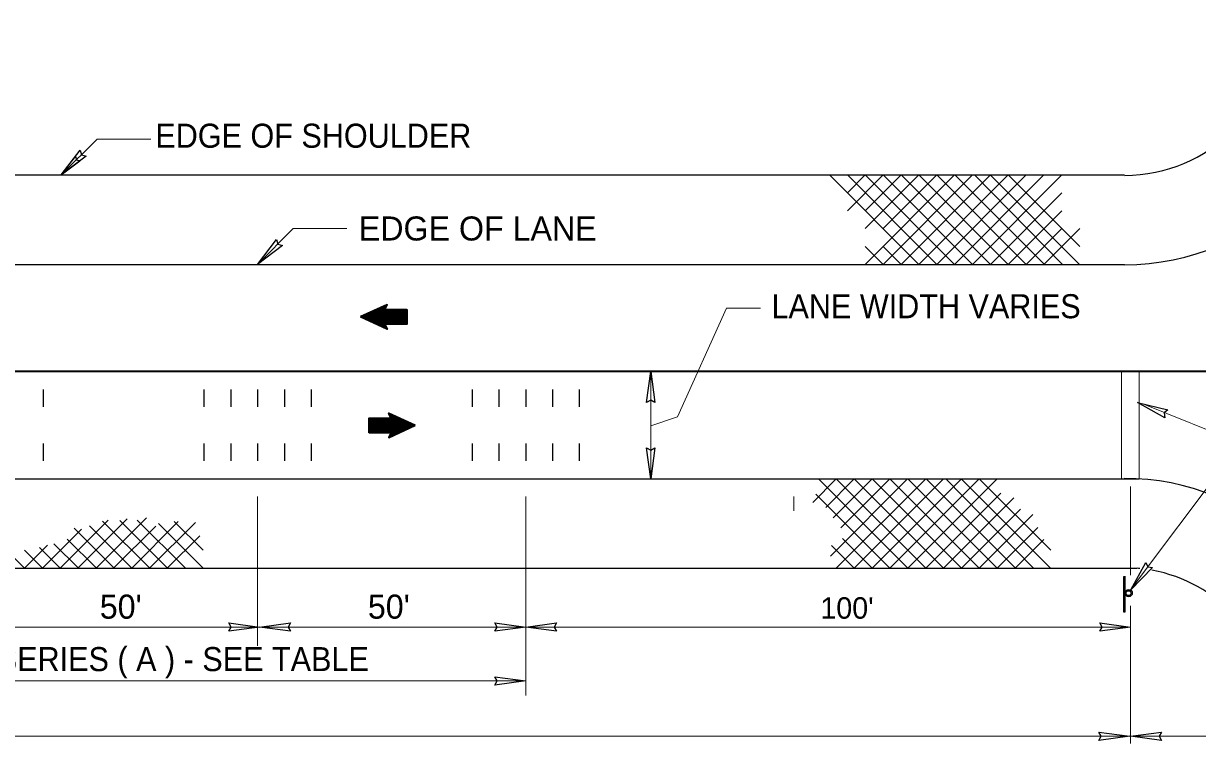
# Model space of a CAD drawing. Extents: x 2935 to 3309, y -322 to -44.
# Drawn here: x 3118.6 to 3183.7, y -241.6 to -201.8 of the extents above; entities that cross this region are included whole.
import ezdxf

# ---------------------------------------------------------------- set-up
doc = ezdxf.new("R2010")
doc.units = 0
doc.header["$LTSCALE"] = 0.54
doc.layers.add('1', color=7, linetype='Continuous', lineweight=25)

msp = doc.modelspace()

# ---------------------------------------------------------------- linework, layer by layer
at = {"layer": '1'}
for p, q in [((3120.7433, -210.1462), (3121.5223, -209.1189)), ((3120.7433, -210.1462), (3121.7705, -209.3671)), ((3023.52, -210.1462), (3179.6282, -210.1462)), ((3073.8581, -215.0962), (3179.6282, -215.0962)), ((3139.8834, -217.8389), (3137.7135, -217.8389)), ((3139.8835, -217.8279), (3137.7375, -217.8279)), ((3139.8836, -217.8168), (3137.7616, -217.8168)), ((3139.8837, -217.8057), (3137.7856, -217.8057)), ((3139.8838, -217.7946), (3137.8096, -217.7946)), ((3139.8839, -217.7837), (3137.8336, -217.7837)), ((3139.884, -217.7712), (3137.8607, -217.7712)), ((3139.8841, -217.7601), (3137.8847, -217.7601)), ((3139.8841, -217.7491), (3137.9088, -217.7491)), ((3139.8843, -217.7381), (3137.9328, -217.7381)), ((3139.8843, -217.7256), (3137.9598, -217.7256)), ((3139.8844, -217.7132), (3137.9868, -217.7132)), ((3139.8846, -217.6993), (3138.0168, -217.6993)), ((3139.8848, -217.6856), (3138.0469, -217.6856)), ((3139.8848, -217.6744), (3138.0709, -217.6744)), ((3139.8848, -217.6634), (3138.095, -217.6634)), ((3139.885, -217.6524), (3138.119, -217.6524)), ((3139.8851, -217.6413), (3138.1431, -217.6413)), ((3139.8852, -217.6302), (3138.1671, -217.6302)), ((3138.637, -217.6178), (3138.1942, -217.6178)), ((3138.6428, -217.6067), (3138.2181, -217.6067)), ((3138.6487, -217.5957), (3138.2423, -217.5957)), ((3138.6544, -217.5846), (3138.2662, -217.5846)), ((3138.661, -217.5722), (3138.2933, -217.5722)), ((3138.6675, -217.5597), (3138.3203, -217.5597)), ((3138.6748, -217.5459), (3138.3503, -217.5459)), ((3138.682, -217.5321), (3138.3803, -217.5321)), ((3138.6878, -217.521), (3138.4043, -217.521)), ((3138.6938, -217.51), (3138.4284, -217.51)), ((3138.6994, -217.4989), (3138.4524, -217.4989)), ((3138.7053, -217.4879), (3138.4764, -217.4879)), ((3138.7111, -217.4769), (3138.5004, -217.4769)), ((3138.7177, -217.4643), (3138.5275, -217.4643)), ((3138.7234, -217.4533), (3138.5515, -217.4533)), ((3138.7293, -217.4423), (3138.5755, -217.4423)), ((3138.735, -217.4312), (3138.5995, -217.4312)), ((3138.7415, -217.4187), (3138.6267, -217.4187)), ((3138.748, -217.4064), (3138.6536, -217.4064)), ((3138.7553, -217.3925), (3138.6838, -217.3925)), ((3138.7626, -217.3787), (3138.7137, -217.3787)), ((3138.7684, -217.3677), (3138.7378, -217.3677)), ((3138.7742, -217.3566), (3138.7618, -217.3566)), ((3139.8853, -217.6178), (3138.8799, -217.6178)), ((3139.882, -218.0061), (3137.3501, -218.0061)), ((3139.8818, -218.02), (3137.3599, -218.02)), ((3139.8821, -217.9923), (3137.38, -217.9923)), ((3139.8818, -218.0324), (3137.3864, -218.0324)), ((3139.8822, -217.9812), (3137.4041, -217.9812)), ((3139.8817, -218.0448), (3137.413, -218.0448)), ((3139.8823, -217.9701), (3137.4283, -217.9701)), ((3139.8816, -218.0559), (3137.4365, -218.0559)), ((3139.8823, -217.9592), (3137.4522, -217.9592)), ((3139.8814, -218.067), (3137.4601, -218.067)), ((3139.8825, -217.9481), (3137.4763, -217.9481)), ((3139.8813, -218.0779), (3137.4836, -218.0779)), ((3139.8825, -217.937), (3137.5003, -217.937)), ((3139.8813, -218.0904), (3137.5102, -218.0904)), ((3139.8827, -217.9246), (3137.5273, -217.9246)), ((3139.8811, -218.1015), (3137.5337, -218.1015)), ((3139.8828, -217.9136), (3137.5513, -217.9136)), ((3139.8811, -218.1125), (3137.5573, -218.1125)), ((3139.8829, -217.9024), (3137.5753, -217.9024)), ((3139.881, -218.1236), (3137.5808, -218.1236)), ((3139.8829, -217.8915), (3137.5993, -217.8915)), ((3139.8809, -218.1347), (3137.6044, -218.1347)), ((3139.8831, -217.879), (3137.6264, -217.879)), ((3139.8808, -218.1457), (3137.628, -218.1457)), ((3139.8833, -217.8666), (3137.6534, -217.8666)), ((3139.8807, -218.1595), (3137.6573, -218.1595)), ((3139.8833, -217.8527), (3137.6835, -217.8527)), ((3139.8805, -218.1733), (3137.6869, -218.1733)), ((3139.8804, -218.1858), (3137.7133, -218.1858)), ((3139.8803, -218.1982), (3137.7399, -218.1982)), ((3139.8803, -218.2092), (3137.7634, -218.2092)), ((3139.8802, -218.2203), (3137.787, -218.2203)), ((3139.88, -218.2314), (3137.8105, -218.2314)), ((3139.8799, -218.2437), (3137.8371, -218.2437)), ((3139.8798, -218.2548), (3137.8606, -218.2548)), ((3139.8798, -218.2659), (3137.8842, -218.2659)), ((3139.8796, -218.277), (3137.9078, -218.277)), ((3139.8796, -218.288), (3137.9313, -218.288)), ((3139.8795, -218.2991), (3137.9549, -218.2991)), ((3139.8793, -218.3129), (3137.9843, -218.3129)), ((3139.8793, -218.3267), (3138.0138, -218.3267)), ((3139.8791, -218.3391), (3138.0403, -218.3391)), ((3139.879, -218.3516), (3138.0668, -218.3516)), ((3139.8789, -218.3627), (3138.0904, -218.3627)), ((3139.8788, -218.3737), (3138.114, -218.3737)), ((3139.8788, -218.3847), (3138.1375, -218.3847)), ((3139.8787, -218.3972), (3138.164, -218.3972)), ((3138.7911, -218.4082), (3138.1875, -218.4082)), ((3138.6608, -218.4192), (3138.2111, -218.4192)), ((3138.6653, -218.4303), (3138.2347, -218.4303)), ((3138.6696, -218.4414), (3138.2582, -218.4414)), ((3138.674, -218.4525), (3138.2818, -218.4525)), ((3138.6796, -218.4663), (3138.3113, -218.4663)), ((3138.6851, -218.4801), (3138.3408, -218.4801)), ((3138.6901, -218.4926), (3138.3673, -218.4926)), ((3138.6951, -218.505), (3138.3938, -218.505)), ((3138.6994, -218.5161), (3138.4173, -218.5161)), ((3138.7039, -218.5271), (3138.4409, -218.5271)), ((3138.7083, -218.5382), (3138.4644, -218.5382)), ((3138.7133, -218.5506), (3138.4909, -218.5506)), ((3138.7178, -218.5616), (3138.5145, -218.5616)), ((3138.7222, -218.5727), (3138.5381, -218.5727)), ((3138.7266, -218.5837), (3138.5616, -218.5837)), ((3138.731, -218.5947), (3138.5852, -218.5947)), ((3138.7354, -218.6058), (3138.6088, -218.6058)), ((3138.741, -218.6197), (3138.6383, -218.6197)), ((3138.7465, -218.6336), (3138.6677, -218.6336)), ((3138.7514, -218.646), (3138.6942, -218.646)), ((3138.7564, -218.6583), (3138.7208, -218.6583)), ((3138.7608, -218.6694), (3138.7442, -218.6694)), ((3119.7334, -222.0262), (3119.7334, -222.9857)), ((3128.6434, -222.0262), (3128.6434, -222.9857)), ((3130.1284, -222.0262), (3130.1284, -222.9857)), ((3131.6134, -222.0262), (3131.6134, -222.9857)), ((3133.0984, -222.0262), (3133.0984, -222.9857)), ((3134.5834, -222.0262), (3134.5834, -222.9857)), ((3143.4933, -222.0262), (3143.4933, -222.9857)), ((3144.9782, -222.0262), (3144.9782, -222.9857)), ((3146.4632, -222.0262), (3146.4632, -222.9857)), ((3147.9482, -222.0262), (3147.9482, -222.9857)), ((3149.4332, -222.0262), (3149.4332, -222.9857)), ((3137.7855, -223.6981), (3139.6509, -223.6981)), ((3137.7857, -223.6857), (3139.6245, -223.6857)), ((3137.7858, -223.6622), (3139.5743, -223.6622)), ((3137.7858, -223.6732), (3139.5979, -223.6732)), ((3137.786, -223.6511), (3139.5508, -223.6511)), ((3137.7861, -223.6401), (3139.5273, -223.6401)), ((3137.7862, -223.6276), (3139.5008, -223.6276)), ((3138.8738, -223.6166), (3139.4773, -223.6166)), ((3138.9039, -223.3554), (3138.9206, -223.3554)), ((3138.9083, -223.3664), (3138.9441, -223.3664)), ((3138.9134, -223.3788), (3138.9706, -223.3788)), ((3138.9183, -223.3912), (3138.9971, -223.3912)), ((3138.9238, -223.4051), (3139.0266, -223.4051)), ((3138.9293, -223.4189), (3139.056, -223.4189)), ((3138.9338, -223.43), (3139.0796, -223.43)), ((3138.9383, -223.4411), (3139.1033, -223.4411)), ((3138.9427, -223.4521), (3139.1267, -223.4521)), ((3138.9471, -223.4632), (3139.1503, -223.4632)), ((3138.9515, -223.4742), (3139.1738, -223.4742)), ((3138.9564, -223.4867), (3139.2003, -223.4867)), ((3138.9608, -223.4977), (3139.2239, -223.4977)), ((3138.9653, -223.5087), (3139.2474, -223.5087)), ((3138.9698, -223.5198), (3139.2711, -223.5198)), ((3138.9747, -223.5322), (3139.2975, -223.5322)), ((3138.9797, -223.5447), (3139.324, -223.5447)), ((3138.9852, -223.5585), (3139.3535, -223.5585)), ((3138.9908, -223.5723), (3139.383, -223.5723)), ((3138.9953, -223.5834), (3139.4066, -223.5834)), ((3138.9996, -223.5944), (3139.4302, -223.5944)), ((3139.0041, -223.6055), (3139.4537, -223.6055)), ((3137.78, -224.3503), (3139.5938, -224.3503)), ((3137.7801, -224.3392), (3139.6178, -224.3392)), ((3137.7803, -224.3117), (3139.678, -224.3117)), ((3137.7803, -224.3254), (3139.6479, -224.3254)), ((3137.7804, -224.2992), (3139.7049, -224.2992)), ((3137.7805, -224.2867), (3139.732, -224.2867)), ((3137.7807, -224.2647), (3139.7801, -224.2647)), ((3137.7807, -224.2757), (3139.756, -224.2757)), ((3137.7808, -224.2536), (3139.8041, -224.2536)), ((3137.7809, -224.2412), (3139.8312, -224.2412)), ((3137.781, -224.2302), (3139.8552, -224.2302)), ((3137.7811, -224.2191), (3139.8792, -224.2191)), ((3137.7812, -224.208), (3139.9032, -224.208)), ((3137.7813, -224.1858), (3139.9513, -224.1858)), ((3137.7813, -224.1969), (3139.9273, -224.1969)), ((3137.7816, -224.1582), (3140.0114, -224.1582)), ((3137.7816, -224.1721), (3139.9813, -224.1721)), ((3137.7818, -224.1223), (3140.0895, -224.1223)), ((3137.7818, -224.1333), (3140.0655, -224.1333)), ((3137.7818, -224.1458), (3140.0384, -224.1458)), ((3137.782, -224.1112), (3140.1135, -224.1112)), ((3137.7821, -224.1002), (3140.1375, -224.1002)), ((3137.7823, -224.0767), (3140.1885, -224.0767)), ((3137.7823, -224.0877), (3140.1645, -224.0877)), ((3137.7825, -224.0547), (3140.2365, -224.0547)), ((3137.7825, -224.0657), (3140.2126, -224.0657)), ((3137.7826, -224.0436), (3140.2607, -224.0436)), ((3137.7827, -224.0325), (3140.2848, -224.0325)), ((3137.7828, -224.0187), (3140.3147, -224.0187)), ((3137.7829, -224.0048), (3140.3048, -224.0048)), ((3137.7831, -223.9923), (3140.2784, -223.9923)), ((3137.7832, -223.98), (3140.2518, -223.98)), ((3137.7833, -223.9578), (3140.2047, -223.9578)), ((3137.7833, -223.9689), (3140.2283, -223.9689)), ((3137.7834, -223.9468), (3140.1812, -223.9468)), ((3137.7835, -223.9344), (3140.1547, -223.9344)), ((3137.7837, -223.9122), (3140.1075, -223.9122)), ((3137.7837, -223.9233), (3140.1311, -223.9233)), ((3137.7838, -223.9012), (3140.084, -223.9012)), ((3137.7839, -223.8902), (3140.0603, -223.8902)), ((3137.784, -223.8791), (3140.0368, -223.8791)), ((3137.7841, -223.8653), (3140.0074, -223.8653)), ((3137.7843, -223.839), (3139.9515, -223.839)), ((3137.7843, -223.8514), (3139.9778, -223.8514)), ((3137.7844, -223.8266), (3139.9248, -223.8266)), ((3137.7846, -223.8156), (3139.9013, -223.8156)), ((3137.7847, -223.8045), (3139.8778, -223.8045)), ((3137.7848, -223.781), (3139.8278, -223.781)), ((3137.7848, -223.7934), (3139.8543, -223.7934)), ((3137.7849, -223.7699), (3139.8042, -223.7699)), ((3137.785, -223.7589), (3139.7806, -223.7589)), ((3137.7852, -223.7367), (3139.7334, -223.7367)), ((3137.7852, -223.7478), (3139.7571, -223.7478)), ((3137.7853, -223.7257), (3139.7099, -223.7257)), ((3137.7855, -223.7118), (3139.6805, -223.7118)), ((3137.7795, -224.407), (3138.7848, -224.407)), ((3137.7796, -224.3946), (3139.4978, -224.3946)), ((3137.7797, -224.3835), (3139.5218, -224.3835)), ((3137.7798, -224.3724), (3139.5458, -224.3724)), ((3137.7799, -224.3613), (3139.5698, -224.3613)), ((3138.8906, -224.6682), (3138.903, -224.6682)), ((3138.8963, -224.6571), (3138.927, -224.6571)), ((3138.9023, -224.6461), (3138.9511, -224.6461)), ((3138.9094, -224.6322), (3138.981, -224.6322)), ((3138.9168, -224.6184), (3139.0112, -224.6184)), ((3138.9233, -224.606), (3139.0381, -224.606)), ((3138.9298, -224.5936), (3139.0653, -224.5936)), ((3138.9355, -224.5825), (3139.0893, -224.5825)), ((3138.9413, -224.5714), (3139.1133, -224.5714)), ((3138.9472, -224.5604), (3139.1373, -224.5604)), ((3138.9537, -224.5479), (3139.1643, -224.5479)), ((3138.9595, -224.5368), (3139.1883, -224.5368)), ((3138.9653, -224.5258), (3139.2123, -224.5258)), ((3138.9711, -224.5148), (3139.2363, -224.5148)), ((3138.9769, -224.5038), (3139.2604, -224.5038)), ((3138.9828, -224.4927), (3139.2846, -224.4927)), ((3138.99, -224.4789), (3139.3145, -224.4789)), ((3138.9973, -224.4651), (3139.3446, -224.4651)), ((3139.0038, -224.4527), (3139.3716, -224.4527)), ((3139.0103, -224.4402), (3139.3987, -224.4402)), ((3139.0162, -224.4291), (3139.4226, -224.4291)), ((3139.0219, -224.4181), (3139.4468, -224.4181)), ((3139.0278, -224.407), (3139.4707, -224.407)), ((3119.7334, -225.0196), (3119.7334, -225.9862)), ((3128.6434, -225.0196), (3128.6434, -225.9862)), ((3130.1284, -225.0196), (3130.1284, -225.9862)), ((3131.6134, -225.0196), (3131.6134, -225.9862)), ((3133.0984, -225.0196), (3133.0984, -225.9862)), ((3134.5834, -225.0196), (3134.5834, -225.9862)), ((3143.4933, -225.0196), (3143.4933, -225.9862)), ((3144.9782, -225.0196), (3144.9782, -225.9862)), ((3146.4632, -225.0196), (3146.4632, -225.9862)), ((3147.9482, -225.0196), (3147.9482, -225.9862)), ((3149.4332, -225.0196), (3149.4332, -225.9862)), ((3023.52, -226.9762), (3179.6282, -226.9762)), ((3023.52, -231.9262), (3180.3164, -231.9262)), ((3179.648, -232.3816), (3179.648, -234.3648))]:
    msp.add_line(p, q, dxfattribs=at)
at = {"layer": '1', "lineweight": 13}
for p, q in [((3120.7472, -210.1422), (3120.7433, -210.1462)), ((3168.2432, -215.0962), (3163.2932, -210.1462)), ((3166.2632, -210.1462), (3164.2832, -212.1262)), ((3165.2732, -210.1462), (3164.2832, -211.1362)), ((3169.2332, -215.0962), (3164.2832, -210.1462)), ((3168.2432, -210.1462), (3165.2732, -213.1162)), ((3167.2532, -210.1462), (3165.2732, -212.1262)), ((3165.2732, -210.1462), (3170.2232, -215.0962)), ((3165.2732, -215.0962), (3170.2232, -210.1462)), ((3166.2632, -210.1462), (3171.2132, -215.0962)), ((3166.2632, -213.1162), (3169.2332, -210.1462)), ((3166.2632, -215.0962), (3171.2132, -210.1462)), ((3167.2532, -215.0962), (3172.2032, -210.1462)), ((3167.2532, -210.1462), (3172.2032, -215.0962)), ((3168.2432, -215.0962), (3173.1932, -210.1462)), ((3168.2432, -210.1462), (3173.1932, -215.0962)), ((3169.2332, -215.0962), (3174.1832, -210.1462)), ((3169.2332, -210.1462), (3174.1832, -215.0962)), ((3170.2232, -215.0962), (3175.1732, -210.1462)), ((3170.243, -210.1462), (3175.193, -215.0962)), ((3171.2132, -215.0962), (3176.1632, -210.1462)), ((3171.332, -210.1462), (3176.2028, -215.0962)), ((3172.1834, -210.1462), (3177.1334, -215.0962)), ((3173.1932, -210.1462), (3177.1532, -214.1062)), ((3172.2032, -215.0962), (3176.1632, -211.1362)), ((3173.1932, -215.0962), (3176.1632, -212.1262)), ((3174.1832, -215.0962), (3176.1632, -213.1162)), ((3175.1732, -215.0962), (3177.1532, -213.1162)), ((3166.2632, -215.0962), (3165.2732, -214.1062)), ((3167.2532, -215.0962), (3166.2632, -214.1062)), ((3131.6173, -215.0922), (3131.6134, -215.0962)), ((3153.3932, -221.0362), (3153.3932, -226.9762)), ((3153.3932, -221.0417), (3153.3932, -221.0362)), ((3180.364, -222.7462), (3180.3588, -222.7441)), ((3186.0632, -224.9962), (3180.1232, -232.9162)), ((3153.3932, -226.9706), (3153.3932, -226.9762)), ((3163.6694, -226.9762), (3162.3626, -228.283)), ((3167.6294, -231.9262), (3162.6794, -226.9762)), ((3164.6594, -226.9762), (3163.0952, -228.5602)), ((3163.3427, -231.2628), (3167.6195, -226.9861)), ((3165.6494, -226.9762), (3163.4912, -229.1343)), ((3163.6694, -231.9262), (3168.6194, -226.9762)), ((3163.6694, -226.9762), (3168.6194, -231.9262)), ((3166.6394, -226.9762), (3163.9268, -229.6887)), ((3164.6594, -226.9762), (3169.6094, -231.9262)), ((3164.6594, -231.9262), (3169.6094, -226.9762)), ((3165.6494, -231.9262), (3170.5994, -226.9762)), ((3165.6494, -226.9762), (3170.5994, -231.9262)), ((3166.6394, -231.9262), (3171.5894, -226.9762)), ((3166.6394, -226.9762), (3171.5894, -231.9262)), ((3167.6294, -226.9762), (3172.5794, -231.9262)), ((3167.6294, -231.9262), (3172.5794, -226.9762)), ((3168.6392, -226.9762), (3173.5892, -231.9262)), ((3169.7282, -226.9762), (3174.599, -231.9262)), ((3170.5796, -226.9762), (3175.5296, -231.9262)), ((3171.5894, -226.9762), (3175.5494, -230.9362)), ((3179.9703, -232.3094), (3179.9703, -227.4142)), ((3131.6134, -227.9662), (3131.6134, -236.228)), ((3146.4632, -227.9662), (3146.4632, -238.9842)), ((3146.4632, -227.9662), (3146.4632, -229.412)), ((3161.3129, -227.9662), (3161.3129, -228.7546)), ((3161.3129, -227.9662), (3161.3129, -228.7546)), ((3166.6394, -231.9262), (3162.5408, -227.8276)), ((3168.6194, -231.9262), (3172.7774, -227.7682)), ((3169.6094, -231.9262), (3173.51, -228.0256)), ((3170.5994, -231.9262), (3173.8664, -228.6592)), ((3123.337, -229.273), (3120.6838, -231.9262)), ((3124.3963, -229.2037), (3121.6639, -231.9361)), ((3125.4556, -229.1343), (3122.6638, -231.9262)), ((3123.0301, -229.3225), (3125.6438, -231.9361)), ((3123.9805, -229.2828), (3126.6139, -231.9162)), ((3127.2178, -229.3522), (3124.6438, -231.9262)), ((3124.9508, -229.2631), (3127.6238, -231.9361)), ((3128.1683, -229.3917), (3125.6338, -231.9262)), ((3126.1288, -229.4512), (3128.6038, -231.9262)), ((3128.6038, -230.9362), (3127, -229.3522)), ((3171.5894, -231.9262), (3174.5594, -228.9562)), ((3121.852, -229.768), (3119.6938, -231.9262)), ((3121.4461, -229.7185), (3123.6638, -231.9361)), ((3122.2975, -229.5798), (3124.6339, -231.9162)), ((3125.9803, -229.5997), (3123.6439, -231.9162)), ((3128.4158, -230.1342), (3126.6139, -231.9361)), ((3172.5794, -231.9262), (3174.8366, -229.669)), ((3119.971, -230.659), (3118.7038, -231.9262)), ((3119.5354, -230.7777), (3120.6838, -231.9262)), ((3120.3274, -230.5797), (3121.6936, -231.9262)), ((3121.06, -230.3223), (3122.6638, -231.9063)), ((3164.6594, -231.9262), (3163.412, -230.6787)), ((3165.6494, -231.9262), (3164.006, -230.2827)), ((3173.5694, -231.9262), (3175.1732, -230.3422)), ((3117.8128, -231.0352), (3118.7038, -231.9262)), ((3118.7038, -230.9362), (3119.6938, -231.9262)), ((3179.9782, -233.1195), (3179.9748, -233.124)), ((3179.9703, -241.6455), (3179.9703, -234.0117)), ((3131.7227, -235.1944), (3131.7283, -235.1944)), ((3131.7338, -235.1944), (3131.7283, -235.1944)), ((3146.4576, -235.1944), (3146.4632, -235.1944)), ((3146.4632, -235.1944), (3179.9703, -235.1944)), ((3146.4688, -235.1944), (3146.4632, -235.1944)), ((3179.9647, -235.1944), (3179.9703, -235.1944)), ((3101.9134, -238.1803), (3146.4632, -238.1803)), ((3146.4576, -238.1803), (3146.4632, -238.1803)), ((3012.8134, -241.2417), (3179.9262, -241.2417)), ((3179.9206, -241.2417), (3179.9262, -241.2417)), ((3179.9703, -241.2417), (3192.9536, -241.2417)), ((3179.9758, -241.2417), (3179.9703, -241.2417))]:
    msp.add_line(p, q, dxfattribs=at)
at = {"layer": '1', "lineweight": 35}
msp.add_line((3198.9332, -221.0362), (3071.5907, -221.0362), dxfattribs=at)
at = {"layer": '1', "lineweight": 13}
for points in [[(3125.6933, -208.1662), (3122.7233, -208.1662), (3120.7433, -210.1462)], [(3136.5634, -213.1162), (3133.5934, -213.1162), (3131.6134, -215.0962)], [(3153.3932, -224.0358), (3154.8728, -223.5377), (3157.5852, -217.5291), (3159.4635, -217.5291)], [(3196.9532, -224.9962), (3186.0632, -224.9962), (3180.6555, -222.8331)], [(3072.3356, -235.1944), (3102.0357, -235.1944), (3116.8783, -235.1944), (3131.7283, -235.1944), (3146.4632, -235.1944)]]:
    msp.add_lwpolyline(points, dxfattribs=at)
at = {"layer": '1'}
for points in [[(3120.7433, -210.1462), (3121.7908, -208.7732), (3121.8603, -209.0292), (3122.1163, -209.0987)], [(3131.6134, -215.0962), (3132.6609, -213.7232), (3132.7304, -213.9792), (3132.9864, -214.0487)], [(3153.3932, -221.0362), (3153.6233, -222.7477), (3153.3932, -222.6158), (3153.163, -222.7477)], [(3180.3588, -222.7441), (3182.0334, -223.166), (3181.8255, -223.3307), (3181.8624, -223.5934)], [(3153.3932, -226.9762), (3153.163, -225.2647), (3153.3932, -225.3965), (3153.6233, -225.2647)], [(3179.9748, -233.124), (3180.8176, -231.6167), (3180.9227, -231.8602), (3181.1858, -231.8929)], [(3131.7283, -235.1944), (3130.0168, -235.4246), (3130.1486, -235.1944), (3130.0168, -234.9642)], [(3131.7283, -235.1944), (3133.4398, -234.9642), (3133.3079, -235.1944), (3133.4398, -235.4246)], [(3146.4632, -235.1944), (3144.7517, -235.4246), (3144.8835, -235.1944), (3144.7517, -234.9642)], [(3146.4632, -235.1944), (3148.1747, -234.9642), (3148.0428, -235.1944), (3148.1747, -235.4246)], [(3179.9703, -235.1944), (3178.2588, -235.4246), (3178.3906, -235.1944), (3178.2588, -234.9642)], [(3146.4632, -238.1803), (3144.7517, -238.4105), (3144.8835, -238.1803), (3144.7517, -237.9502)], [(3179.9262, -241.2417), (3178.2147, -241.4719), (3178.3465, -241.2417), (3178.2147, -241.0116)], [(3179.9703, -241.2417), (3181.6818, -241.0116), (3181.5499, -241.2417), (3181.6818, -241.4719)]]:
    msp.add_lwpolyline(points, close=True, dxfattribs=at)
for points in [[(3121.5223, -209.1189), (3121.5778, -209.3142), (3121.7705, -209.3671)], [(3179.6479, -234.3652), (3179.5918, -234.3652), (3179.5925, -232.3847), (3179.6441, -232.3847)]]:
    msp.add_lwpolyline(points, dxfattribs=at)
at = {"layer": '1', "lineweight": 35}
for points in [[(3139.8786, -218.4225), (3139.8786, -217.6123), (3138.6431, -217.6123), (3138.7849, -217.3356), (3137.3199, -218.0106)], [(3139.8786, -217.5988), (3139.8786, -218.409), (3138.6431, -218.409), (3138.7849, -218.6858), (3137.3199, -218.0106)], [(3137.7863, -224.4259), (3137.7863, -223.6158), (3139.0217, -223.6158), (3138.8798, -223.339), (3140.3448, -224.0142)], [(3137.7863, -223.6023), (3137.7863, -224.4124), (3139.0217, -224.4124), (3138.8798, -224.6892), (3140.3448, -224.0142)]]:
    msp.add_lwpolyline(points, dxfattribs=at)
at = {"layer": '1', "lineweight": 13}
msp.add_lwpolyline([(3179.4689, -221.0609), (3180.4383, -221.0609), (3180.4383, -227), (3179.4689, -227)], close=True, dxfattribs=at)
at = {"layer": '1'}
msp.add_circle((3179.8576, -233.3121), 0.1356, dxfattribs=at)
for centre, radius, start, end in [((3179.6283, -201.751), 13.365, 270.00002, 0), ((3179.6481, -201.751), 8.415, 270.00002, 0), ((3179.6085, -240.3214), 13.365, 2.96915, 89.99998), ((3179.6283, -240.3214), 8.415, 84.19869, 85.21739), ((3179.6283, -240.3214), 8.415, 7.02715, 79.54045), ((3179.8659, -233.3122), 0.198, 0, 359.99998)]:
    msp.add_arc(centre, radius, start, end, dxfattribs=at)

# ---------------------------------------------------------------- texts
at = {"layer": '1', "width": 0.95}
for s, p in [('EDGE OF SHOULDER', (3125.9506, -208.6355)), ('LANE WIDTH VARIES', (3160.0798, -218.0823)), ('DISTANCE SERIES ( A ) - SEE TABLE', (3108.1355, -237.6346))]:
    msp.add_text(s, height=1.333, dxfattribs=at).set_placement(p)
at = {"layer": '1'}
for s, height, p in [('EDGE OF LANE', 1.333, (3137.2208, -213.7758)), ("50'", 1.333, (3122.8736, -234.7292)), ("50'", 1.333, (3137.7236, -234.7292)), ("100'", 1.188, (3162.7846, -234.7292))]:
    msp.add_text(s, height=height, dxfattribs=at).set_placement(p)

doc.saveas('drawing.dxf')
